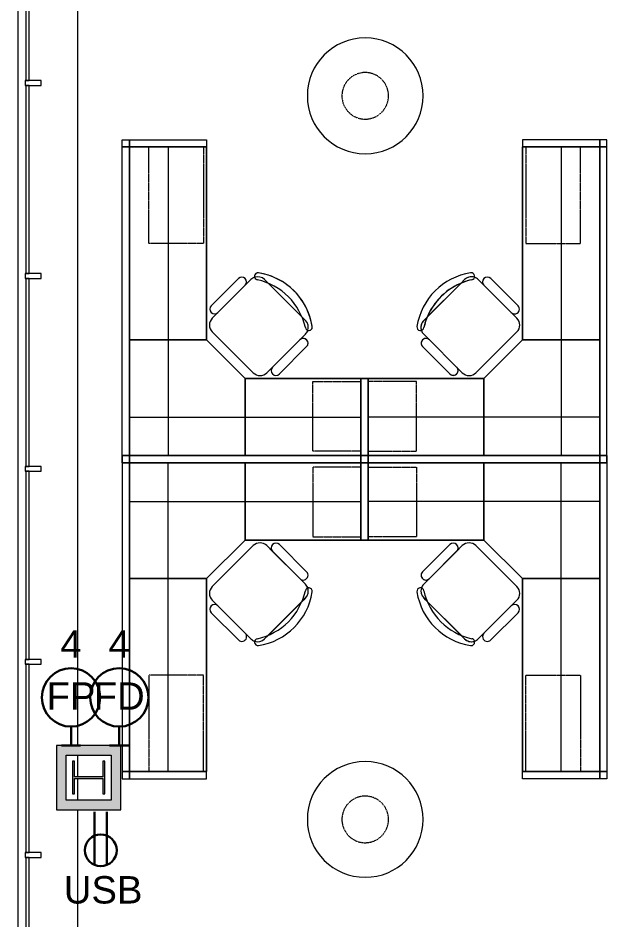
# Model space of a CAD drawing. Header units: inches. Extents: x -1180 to 2011, y -268 to 2143.
# Drawn here: x -1171.7 to -988.6, y 929.8 to 1210.3 of the extents above; entities that cross this region are included whole.
import ezdxf

# ---------------------------------------------------------------- set-up
doc = ezdxf.new("R2010")
doc.units = ezdxf.units.IN
doc.header["$MEASUREMENT"] = 0
for name, pattern in [('Hidden', [0.28125, 0.1875, -0.09375]), ('Hidden2', [0.140625, 0.09375, -0.046875]), ('Steelcase Hidden Line', [0.117188, 0.078125, -0.039062])]:
    doc.linetypes.add(name, pattern=pattern)
for name, color, linetype, lineweight in [('A-ANNO-NOTE', 131, 'Continuous', 13), ('A-GLAZ-CURT', 52, 'Continuous', 9), ('A-GLAZ-CWMG', 51, 'Continuous', 13), ('A-WALL', 113, 'Continuous', 13), ('A-WALL-PATT', 111, 'Continuous', 13), ('I-FURN', 30, 'Continuous', 9), ('I-FURN-PNLS', 30, 'Continuous', 9), ('I-WALL', 2, 'Continuous', 13), ('S-COLS', 52, 'Continuous', 13)]:
    doc.layers.add(name, color=color, linetype=linetype, lineweight=lineweight)
doc.styles.add('Swis721 Lt BT', font='swissl.ttf', dxfattribs={"height": 8.514638})

# ---------------------------------------------------------------- blocks, each defined once
blk = doc.blocks.new('HP-Bearing Pile-Column - HP10X57-5580024-6TH FLOOR POWER _ SIGNAL')
at = {"layer": 'S-COLS', "lineweight": 9}
blk.add_hatch(color=7, dxfattribs=at).paths.add_polyline_path([(-5.1, 5), (-5.1, 4.435), (-0.2825, 4.435), (-0.2825, -4.435), (-5.1, -4.435), (-5.1, -5), (5.1, -5), (5.1, -4.435), (0.2825, -4.435), (0.2825, 4.435), (5.1, 4.435), (5.1, 5), (-4.9623, 5)], flags=0)
at = {"layer": 'S-COLS', "color": 8, "lineweight": 20}
for p, q in [((5.1, 5), (-5.1, 5)), ((-5.1, 5), (-5.1, 4.435)), ((-5.1, 4.435), (-0.2825, 4.435)), ((-0.2825, 4.435), (-0.2825, -4.435)), ((0.2825, -4.435), (0.2825, 4.435)), ((0.2825, 4.435), (5.1, 4.435)), ((5.1, 4.435), (5.1, 5)), ((-0.2825, -4.435), (-5.1, -4.435)), ((-5.1, -4.435), (-5.1, -5)), ((-5.1, -5), (5.1, -5)), ((5.1, -4.435), (0.2825, -4.435)), ((5.1, -5), (5.1, -4.435))]:
    blk.add_line(p, q, dxfattribs=at)
blk = doc.blocks.new('System Panel - Glazed-5268104-6TH FLOOR POWER _ SIGNAL')
at = {"layer": 'A-GLAZ-CURT', "lineweight": 13}
for p, q in [((29.36, 1.75), (-29.36, 1.75)), ((-29.36, 1.75), (-29.36, 0.75)), ((-29.36, 0.75), (29.36, 0.75)), ((29.36, 0.75), (29.36, 1.75))]:
    blk.add_line(p, q, dxfattribs=at)
blk = doc.blocks.new('System Panel - Glazed-5268218-6TH FLOOR POWER _ SIGNAL')
at = {"layer": 'A-GLAZ-CURT', "lineweight": 13}
for p, q in [((29.31, 1.75), (-29.31, 1.75)), ((-29.31, 1.75), (-29.31, 0.75)), ((-29.31, 0.75), (29.31, 0.75)), ((29.31, 0.75), (29.31, 1.75))]:
    blk.add_line(p, q, dxfattribs=at)
blk = doc.blocks.new('System Panel - Glazed-4980337-6TH FLOOR POWER _ SIGNAL')
at = {"layer": 'A-GLAZ-CURT', "lineweight": 13}
for p, q in [((29.25, 1.75), (-29.25, 1.75)), ((-29.25, 1.75), (-29.25, 0.75)), ((-29.25, 0.75), (29.25, 0.75)), ((29.25, 0.75), (29.25, 1.75))]:
    blk.add_line(p, q, dxfattribs=at)
blk = doc.blocks.new('System Panel - Glazed-5268219-6TH FLOOR POWER _ SIGNAL')
at = {"layer": 'A-GLAZ-CURT', "lineweight": 13}
for p, q in [((29.26, 1.75), (-29.26, 1.75)), ((-29.26, 1.75), (-29.26, 0.75)), ((-29.26, 0.75), (29.26, 0.75)), ((29.26, 0.75), (29.26, 1.75))]:
    blk.add_line(p, q, dxfattribs=at)
blk = doc.blocks.new('Rectangular Mullion - 1_5_ x 2_5_ rectangular-4980335-6TH FLOOR POWER _ SIGNAL')
at = {"layer": 'A-GLAZ-CWMG', "lineweight": 20}
for p, q in [((-0.75, 3), (0.75, 3)), ((-0.75, -2), (-0.75, 3)), ((0.75, 3), (0.75, -2)), ((0.75, -2), (-0.75, -2))]:
    blk.add_line(p, q, dxfattribs=at)
blk = doc.blocks.new('F-Workstation - Generic Typical - F-Workstation - Generic Typical-V75-6TH FLOOR POWER _ SIGNAL')
at = {"layer": 'I-FURN'}
for p, q in [((33.89, 55.1), (25.4, 46.62)), ((33.89, 55.1), (25.4, 46.62)), ((25.4, 46.62), (33.89, 55.1)), ((37.78, 54.75), (25.76, 42.73)), ((37.78, 54.75), (36.01, 52.98)), ((36.01, 52.98), (37.78, 54.75)), ((43.2, 53.57), (42.02, 54.75)), ((42.02, 54.75), (43.2, 53.57)), ((53.65, 43.12), (43.12, 53.65)), ((53.57, 43.2), (43.2, 53.57)), ((43.2, 53.57), (53.57, 43.2)), ((27.53, 44.5), (36.01, 52.98)), ((36.01, 52.98), (27.53, 44.5)), ((36.01, 52.98), (27.53, 44.5)), ((27.53, 44.5), (36.01, 52.98)), ((27.53, 44.5), (25.76, 42.73)), ((25.76, 42.73), (27.53, 44.5)), ((54.75, 42.02), (53.57, 43.2)), ((53.57, 43.2), (54.75, 42.02)), ((25.76, 38.49), (38.49, 25.76)), ((25.76, 38.49), (38.49, 25.76)), ((38.49, 25.76), (25.76, 38.49)), ((42.73, 25.76), (54.75, 37.78)), ((52.98, 36.01), (54.75, 37.78)), ((54.75, 37.78), (52.98, 36.01)), ((52.98, 36.01), (44.5, 27.53)), ((44.5, 27.53), (52.98, 36.01)), ((44.5, 27.53), (52.98, 36.01)), ((52.98, 36.01), (44.5, 27.53)), ((46.62, 25.4), (55.1, 33.89)), ((46.62, 25.4), (55.1, 33.89)), ((55.1, 33.89), (46.62, 25.4)), ((42.73, 25.76), (44.5, 27.53)), ((44.5, 27.53), (42.73, 25.76))]:
    blk.add_line(p, q, dxfattribs=at)
for centre, radius, start, end in [((39.97, 55.77), 1.08, 81.1745, 261.1745), ((39.97, 55.77), 1.08, 81.1745, 261.1745), ((39.97, 55.77), 1.08, 81.1745, 171.1745), ((37.07, 37.07), 20, 8.8255, 81.1745), ((37.07, 37.07), 20, 8.8255, 81.1745), ((37.07, 37.07), 20, 17.8691, 81.1745), ((34.95, 54.04), 1.5, 315, 135), ((34.95, 54.04), 1.5, 315, 135), ((34.95, 54.04), 1.5, 315, 135), ((39.9, 52.63), 3, 108.7164, 135), ((39.9, 52.63), 3, 108.6047, 135), ((39.9, 52.63), 3, 108.6047, 135), ((39.97, 55.77), 1.08, 171.1745, 261.1745), ((39.9, 52.63), 3, 45, 108.6047), ((39.9, 52.63), 3, 45, 108.6047), ((35.53, 35.53), 19.64, 12.5758, 77.4242), ((35.53, 35.53), 19.64, 12.5758, 77.4242), ((35.53, 35.53), 19.64, 12.5758, 77.4242), ((26.46, 45.56), 1.5, 135, 315), ((26.46, 45.56), 1.5, 135, 315), ((26.46, 45.56), 1.5, 135, 315), ((27.88, 40.61), 3, 135, 225), ((27.88, 40.61), 3, 135, 225), ((27.88, 40.61), 3, 135, 225), ((37.07, 37.07), 20, 8.8255, 17.8691), ((55.77, 39.97), 1.08, 188.8255, 8.8255), ((55.77, 39.97), 1.08, 188.8255, 8.8255), ((55.77, 39.97), 1.08, 188.8255, 233.8255), ((52.63, 39.9), 3, 341.3953, 45), ((52.63, 39.9), 3, 341.3953, 45), ((55.77, 39.97), 1.08, 233.8255, 353.8255), ((55.77, 39.97), 1.08, 353.8255, 8.8255), ((52.63, 39.9), 3, 315, 341.2836), ((52.63, 39.9), 3, 315, 341.3953), ((52.63, 39.9), 3, 315, 341.3953), ((54.04, 34.95), 1.5, 315, 135), ((54.04, 34.95), 1.5, 315, 135), ((54.04, 34.95), 1.5, 345, 135), ((54.04, 34.95), 1.5, 315, 345), ((40.61, 27.88), 3, 225, 315), ((40.61, 27.88), 3, 225, 315), ((40.61, 27.88), 3, 225, 315), ((45.56, 26.46), 1.5, 135, 315), ((45.56, 26.46), 1.5, 135, 315), ((45.56, 26.46), 1.5, 135, 315)]:
    blk.add_arc(centre, radius, start, end, dxfattribs=at)
at = {"layer": 'I-FURN-PNLS'}
for p, q in [((-2.25, 96), (-2.25, 98.25)), ((-2.25, 98.25), (0, 98.25)), ((0, 98.25), (0, 96)), ((0, 96), (0, 98.25)), ((0, 98.25), (24, 98.25)), ((24, 98.25), (24, 96)), ((0, 96), (-2.25, 96)), ((-2.25, 96), (0, 96)), ((-2.25, 0), (-2.25, 96)), ((0, 36), (0, 96)), ((0, 96), (24, 96)), ((0, 96), (0, 0)), ((24, 96), (0, 96)), ((24, 96), (0, 96)), ((0, 96), (0, 36)), ((0, 36), (0, 96)), ((0, 96), (24, 96)), ((24, 96), (24, 36)), ((24, 96), (24, 66)), ((24, 36), (24, 96)), ((24, 96), (24, 36)), ((24, 36), (0, 36)), ((0, 0), (0, 36)), ((0, 36), (24, 36)), ((24, 36), (0, 36)), ((0, 36), (0, 0)), ((0, 0), (0, 36)), ((0, 36), (24, 36)), ((0, 36), (24, 36)), ((24, 36), (0, 36)), ((24, 36), (36, 24)), ((36, 24), (24, 36)), ((24, 36), (36, 24)), ((36, 0), (36, 24)), ((36, 24), (72, 24)), ((36, 24), (36, 0)), ((36, 0), (36, 24)), ((36, 24), (36, 0)), ((72, 24), (36, 24)), ((36, 24), (36, 0)), ((36, 0), (36, 24)), ((36, 24), (72, 24)), ((57, 24), (72, 24)), ((72, 24), (72, 0)), ((72, 24), (74.25, 24)), ((72, 0), (72, 24)), ((72, 0), (72, 24)), ((72, 24), (72, 0)), ((74.25, 24), (74.25, 0)), ((-2.25, -2.25), (-2.25, 0)), ((-2.25, 0), (0, 0)), ((0, 0), (-2.25, 0)), ((0, -2.25), (-2.25, -2.25)), ((0, 0), (0, -2.25)), ((0, -2.25), (0, 0)), ((0, 0), (72, 0)), ((36, 0), (0, 0)), ((0, 0), (36, 0)), ((36, 0), (0, 0)), ((72, -2.25), (0, -2.25)), ((72, 0), (36, 0)), ((36, 0), (72, 0)), ((72, 0), (36, 0)), ((72, -2.25), (72, 0)), ((72, 0), (74.25, 0)), ((72, 0), (72, -2.25)), ((74.25, 0), (72, 0)), ((74.25, -2.25), (72, -2.25)), ((74.25, 0), (74.25, -2.25))]:
    blk.add_line(p, q, dxfattribs=at)
at = {"layer": 'I-FURN-PNLS', "linetype": 'Hidden2'}
for p, q in [((6, 96), (23, 96)), ((6, 66), (6, 96)), ((23, 96), (23, 66)), ((23, 66), (6, 66)), ((57, 1.37), (57, 23)), ((57, 23), (72, 23)), ((72, 23), (72, 1.37)), ((72, 1.37), (57, 1.37))]:
    blk.add_line(p, q, dxfattribs=at)
at = {"layer": 'I-FURN-PNLS', "linetype": 'Hidden'}
for p, q in [((12, 96), (12, 0)), ((0, 12), (72, 12))]:
    blk.add_line(p, q, dxfattribs=at)
blk = doc.blocks.new('F-Workstation - Generic Typical - F-Workstation - Generic Typical-V76-6TH FLOOR POWER _ SIGNAL')
at = {"layer": 'I-FURN'}
for p, q in [((25.76, -38.49), (38.49, -25.76)), ((38.49, -25.76), (25.76, -38.49)), ((25.76, -38.49), (38.49, -25.76)), ((42.73, -25.76), (54.75, -37.78)), ((44.5, -27.53), (42.73, -25.76)), ((42.73, -25.76), (44.5, -27.53)), ((44.5, -27.53), (52.98, -36.01)), ((52.98, -36.01), (44.5, -27.53)), ((52.98, -36.01), (44.5, -27.53)), ((44.5, -27.53), (52.98, -36.01)), ((46.62, -25.4), (55.1, -33.89)), ((55.1, -33.89), (46.62, -25.4)), ((46.62, -25.4), (55.1, -33.89)), ((54.75, -37.78), (52.98, -36.01)), ((52.98, -36.01), (54.75, -37.78)), ((53.57, -43.2), (54.75, -42.02)), ((54.75, -42.02), (53.57, -43.2)), ((37.78, -54.75), (25.76, -42.73)), ((25.76, -42.73), (27.53, -44.5)), ((27.53, -44.5), (25.76, -42.73)), ((36.01, -52.98), (27.53, -44.5)), ((27.53, -44.5), (36.01, -52.98)), ((27.53, -44.5), (36.01, -52.98)), ((36.01, -52.98), (27.53, -44.5)), ((53.65, -43.12), (43.12, -53.65)), ((43.2, -53.57), (53.57, -43.2)), ((53.57, -43.2), (43.2, -53.57)), ((33.89, -55.1), (25.4, -46.62)), ((25.4, -46.62), (33.89, -55.1)), ((33.89, -55.1), (25.4, -46.62)), ((36.01, -52.98), (37.78, -54.75)), ((37.78, -54.75), (36.01, -52.98)), ((42.02, -54.75), (43.2, -53.57)), ((43.2, -53.57), (42.02, -54.75))]:
    blk.add_line(p, q, dxfattribs=at)
for centre, radius, start, end in [((40.61, -27.88), 3, 45, 135), ((40.61, -27.88), 3, 45, 135), ((40.61, -27.88), 3, 90, 135), ((40.61, -27.88), 3, 45, 90), ((45.56, -26.46), 1.5, 45, 225), ((45.56, -26.46), 1.5, 45, 225), ((45.56, -26.46), 1.5, 120, 210), ((45.56, -26.46), 1.5, 45, 120), ((45.56, -26.46), 1.5, 210, 225), ((54.04, -34.95), 1.5, 225, 45), ((54.04, -34.95), 1.5, 225, 45), ((54.04, -34.95), 1.5, 225, 29.6178), ((54.04, -34.95), 1.5, 30, 45), ((54.04, -34.95), 1.5, 29.6178, 30), ((27.88, -40.61), 3, 135, 225), ((27.88, -40.61), 3, 135, 225), ((27.88, -40.61), 3, 135, 225), ((55.77, -39.97), 1.08, 351.1745, 171.1745), ((55.77, -39.97), 1.08, 351.1745, 171.1745), ((55.77, -39.97), 1.08, 351.1745, 171.1745), ((52.63, -39.9), 3, 18.7164, 45), ((52.63, -39.9), 3, 18.6047, 45), ((52.63, -39.9), 3, 18.6047, 45), ((52.63, -39.9), 3, 315, 18.6047), ((52.63, -39.9), 3, 330, 18.6047), ((35.53, -35.53), 19.64, 282.5758, 347.4242), ((35.53, -35.53), 19.64, 282.5758, 347.4242), ((37.07, -37.07), 20, 278.8255, 351.1745), ((37.07, -37.07), 20, 278.8255, 351.1745), ((37.07, -37.07), 20, 278.8255, 351.1745), ((35.53, -35.53), 19.64, 298.7879, 347.4242), ((52.63, -39.9), 3, 315, 330), ((26.46, -45.56), 1.5, 45, 225), ((26.46, -45.56), 1.5, 45, 225), ((26.46, -45.56), 1.5, 45, 225), ((34.95, -54.04), 1.5, 225, 45), ((34.95, -54.04), 1.5, 225, 45), ((34.95, -54.04), 1.5, 225, 45), ((35.53, -35.53), 19.64, 282.5758, 298.7879), ((39.9, -52.63), 3, 225, 251.2836), ((39.9, -52.63), 3, 225, 251.3953), ((39.9, -52.63), 3, 225, 251.3953), ((39.97, -55.77), 1.08, 98.8255, 278.8255), ((39.97, -55.77), 1.08, 98.8255, 278.8255), ((39.97, -55.77), 1.08, 98.8255, 278.8255), ((39.9, -52.63), 3, 251.3953, 285), ((39.9, -52.63), 3, 251.3953, 254.8551), ((39.9, -52.63), 3, 255, 315), ((39.9, -52.63), 3, 254.8551, 255), ((39.9, -52.63), 3, 285, 300), ((39.9, -52.63), 3, 300, 315)]:
    blk.add_arc(centre, radius, start, end, dxfattribs=at)
at = {"layer": 'I-FURN-PNLS'}
for p, q in [((-2.25, 2.25), (-2.25, 0)), ((0, 2.25), (-2.25, 2.25)), ((-2.25, 0), (0, 0)), ((0, 0), (-2.25, 0)), ((-2.25, 0), (-2.25, -96)), ((0, 0), (0, 2.25)), ((72, 2.25), (0, 2.25)), ((0, 2.25), (0, 0)), ((0, 0), (72, 0)), ((0, -96), (0, 0)), ((0, 0), (0, -36)), ((36, 0), (0, 0)), ((0, 0), (0, -36)), ((36, 0), (0, 0)), ((0, 0), (36, 0)), ((0, -36), (0, 0)), ((72, 0), (36, 0)), ((36, 0), (36, -24)), ((36, -24), (36, 0)), ((36, -24), (36, 0)), ((36, 0), (36, -24)), ((72, 0), (36, 0)), ((36, 0), (36, -24)), ((36, -24), (36, 0)), ((36, 0), (72, 0)), ((72, 2.25), (72, 0)), ((74.25, 2.25), (72, 2.25)), ((72, 0), (72, 2.25)), ((72, -24), (72, 0)), ((72, 0), (74.25, 0)), ((74.25, 0), (72, 0)), ((72, 0), (72, -24)), ((72, -24), (72, 0)), ((72, 0), (72, -24)), ((74.25, 0), (74.25, 2.25)), ((74.25, -24), (74.25, 0)), ((24, -36), (36, -24)), ((24, -36), (36, -24)), ((36, -24), (24, -36)), ((36, -24), (72, -24)), ((36, -24), (72, -24)), ((72, -24), (36, -24)), ((57, -24), (72, -24)), ((72, -24), (74.25, -24)), ((24, -36), (0, -36)), ((0, -36), (0, -96)), ((0, -36), (24, -36)), ((0, -36), (24, -36)), ((24, -36), (0, -36)), ((24, -36), (0, -36)), ((0, -36), (0, -96)), ((0, -96), (0, -36)), ((0, -36), (24, -36)), ((24, -96), (24, -36)), ((24, -96), (24, -36)), ((24, -36), (24, -96)), ((24, -96), (24, -66)), ((-2.25, -96), (-2.25, -98.25)), ((0, -96), (-2.25, -96)), ((-2.25, -96), (0, -96)), ((0, -96), (24, -96)), ((0, -98.25), (0, -96)), ((24, -96), (0, -96)), ((0, -96), (0, -98.25)), ((0, -96), (24, -96)), ((24, -96), (0, -96)), ((24, -98.25), (24, -96)), ((-2.25, -98.25), (0, -98.25)), ((0, -98.25), (24, -98.25))]:
    blk.add_line(p, q, dxfattribs=at)
at = {"layer": 'I-FURN-PNLS', "linetype": 'Hidden'}
for p, q in [((12, -96), (12, 0)), ((0, -12), (72, -12))]:
    blk.add_line(p, q, dxfattribs=at)
at = {"layer": 'I-FURN-PNLS', "linetype": 'Hidden2'}
for p, q in [((57, -1.37), (57, -23)), ((72, -1.37), (57, -1.37)), ((72, -23), (72, -1.37)), ((57, -23), (72, -23)), ((23, -66), (6, -66)), ((6, -66), (6, -96)), ((23, -96), (23, -66)), ((6, -96), (23, -96))]:
    blk.add_line(p, q, dxfattribs=at)
blk = doc.blocks.new('Steelcase Coalesse - Host - Table - Round - 36_-5503981-6TH FLOOR POWER _ SIGNAL')
at = {"layer": 'I-FURN'}
for start, end in [(360, 180), (180, 0)]:
    blk.add_arc((-26.14, -21.68), 18, start, end, dxfattribs=at)
at = {"layer": 'I-FURN', "linetype": 'Steelcase Hidden Line'}
for start, end in [(0, 180), (180, 360)]:
    blk.add_arc((-26.14, -21.68), 7.25, start, end, dxfattribs=at)
blk = doc.blocks.new('F-Workstation - Generic Typical - F-Workstation - Generic Typical-V116-6TH FLOOR POWER _ SIGNAL')
at = {"layer": 'I-FURN'}
for p, q in [((25.76, -38.49), (38.49, -25.76)), ((38.49, -25.76), (25.76, -38.49)), ((25.76, -38.49), (38.49, -25.76)), ((42.73, -25.76), (54.75, -37.78)), ((44.5, -27.53), (42.73, -25.76)), ((42.73, -25.76), (44.5, -27.53)), ((44.5, -27.53), (52.98, -36.01)), ((52.98, -36.01), (44.5, -27.53)), ((52.98, -36.01), (44.5, -27.53)), ((44.5, -27.53), (52.98, -36.01)), ((46.62, -25.4), (55.1, -33.89)), ((55.1, -33.89), (46.62, -25.4)), ((46.62, -25.4), (55.1, -33.89)), ((54.75, -37.78), (52.98, -36.01)), ((52.98, -36.01), (54.75, -37.78)), ((54.2, -42.57), (54.75, -42.02)), ((54.75, -42.02), (54.2, -42.57)), ((37.78, -54.75), (25.76, -42.73)), ((25.76, -42.73), (27.53, -44.5)), ((27.53, -44.5), (25.76, -42.73)), ((36.01, -52.98), (27.53, -44.5)), ((27.53, -44.5), (36.01, -52.98)), ((27.53, -44.5), (36.01, -52.98)), ((36.01, -52.98), (27.53, -44.5)), ((53.65, -43.12), (43.12, -53.65)), ((43.2, -53.57), (53.57, -43.2)), ((53.57, -43.2), (43.2, -53.57)), ((53.57, -43.2), (54.2, -42.57)), ((54.2, -42.57), (53.57, -43.2)), ((33.89, -55.1), (25.4, -46.62)), ((25.4, -46.62), (33.89, -55.1)), ((33.89, -55.1), (25.4, -46.62)), ((36.01, -52.98), (37.78, -54.75)), ((37.78, -54.75), (36.01, -52.98)), ((42.02, -54.75), (43.2, -53.57)), ((43.2, -53.57), (42.02, -54.75))]:
    blk.add_line(p, q, dxfattribs=at)
for centre, radius, start, end in [((40.61, -27.88), 3, 45, 135), ((40.61, -27.88), 3, 45, 135), ((40.61, -27.88), 3, 45, 135), ((45.56, -26.46), 1.5, 45, 225), ((45.56, -26.46), 1.5, 45, 225), ((45.56, -26.46), 1.5, 45, 225), ((54.04, -34.95), 1.5, 225, 45), ((54.04, -34.95), 1.5, 225, 45), ((54.04, -34.95), 1.5, 225, 45), ((27.88, -40.61), 3, 135, 225), ((27.88, -40.61), 3, 135, 225), ((27.88, -40.61), 3, 135, 225), ((55.77, -39.97), 1.08, 351.1745, 171.1745), ((55.77, -39.97), 1.08, 351.1745, 171.1745), ((55.77, -39.97), 1.08, 351.1745, 171.1745), ((52.63, -39.9), 3, 18.7164, 45), ((52.63, -39.9), 3, 18.6047, 45), ((52.63, -39.9), 3, 18.6047, 45), ((52.63, -39.9), 3, 315, 18.6047), ((52.63, -39.9), 3, 15, 18.6047), ((52.63, -39.9), 3, 0, 15), ((35.53, -35.53), 19.64, 282.5758, 347.4242), ((35.53, -35.53), 19.64, 282.5758, 347.4242), ((35.53, -35.53), 19.64, 282.5758, 347.4242), ((37.07, -37.07), 20, 278.8255, 351.1745), ((37.07, -37.07), 20, 278.8255, 351.1745), ((37.07, -37.07), 20, 278.8255, 351.1745), ((52.63, -39.9), 3, 315, 345), ((52.63, -39.9), 3, 345, 0), ((26.46, -45.56), 1.5, 45, 225), ((26.46, -45.56), 1.5, 45, 225), ((26.46, -45.56), 1.5, 45, 225), ((34.95, -54.04), 1.5, 225, 45), ((34.95, -54.04), 1.5, 225, 45), ((34.95, -54.04), 1.5, 225, 45), ((39.9, -52.63), 3, 225, 251.2836), ((39.9, -52.63), 3, 225, 251.3953), ((39.9, -52.63), 3, 225, 251.3953), ((39.97, -55.77), 1.08, 98.8255, 278.8255), ((39.97, -55.77), 1.08, 98.8255, 278.8255), ((39.97, -55.77), 1.08, 98.8255, 278.8255), ((39.9, -52.63), 3, 251.3953, 315), ((39.9, -52.63), 3, 251.3953, 315)]:
    blk.add_arc(centre, radius, start, end, dxfattribs=at)
at = {"layer": 'I-FURN-PNLS'}
for p, q in [((-2.25, 2.25), (-2.25, 0)), ((0, 2.25), (-2.25, 2.25)), ((-2.25, 0), (0, 0)), ((0, 0), (-2.25, 0)), ((-2.25, 0), (-2.25, -96)), ((0, 0), (0, 2.25)), ((72, 2.25), (0, 2.25)), ((0, 2.25), (0, 0)), ((0, 0), (72, 0)), ((0, -96), (0, 0)), ((0, 0), (0, -36)), ((36, 0), (0, 0)), ((0, 0), (0, -36)), ((36, 0), (0, 0)), ((0, 0), (36, 0)), ((0, -36), (0, 0)), ((72, 0), (36, 0)), ((36, 0), (36, -24)), ((36, -24), (36, 0)), ((36, -24), (36, 0)), ((36, 0), (36, -24)), ((72, 0), (36, 0)), ((36, 0), (36, -24)), ((36, -24), (36, 0)), ((36, 0), (72, 0)), ((72, 2.25), (72, 0)), ((74.25, 2.25), (72, 2.25)), ((72, 0), (72, 2.25)), ((72, -24), (72, 0)), ((72, 0), (74.25, 0)), ((74.25, 0), (72, 0)), ((72, 0), (72, -24)), ((72, -24), (72, 0)), ((72, 0), (72, -24)), ((74.25, 0), (74.25, 2.25)), ((74.25, -24), (74.25, 0)), ((24, -36), (36, -24)), ((24, -36), (36, -24)), ((36, -24), (24, -36)), ((36, -24), (72, -24)), ((36, -24), (72, -24)), ((72, -24), (36, -24)), ((57, -24), (72, -24)), ((72, -24), (74.25, -24)), ((24, -36), (0, -36)), ((0, -36), (0, -96)), ((0, -36), (24, -36)), ((0, -36), (24, -36)), ((24, -36), (0, -36)), ((24, -36), (0, -36)), ((0, -36), (0, -96)), ((0, -96), (0, -36)), ((0, -36), (24, -36)), ((24, -96), (24, -36)), ((24, -96), (24, -36)), ((24, -36), (24, -96)), ((24, -96), (24, -66)), ((-2.25, -96), (-2.25, -98.25)), ((0, -96), (-2.25, -96)), ((-2.25, -96), (0, -96)), ((0, -96), (24, -96)), ((0, -98.25), (0, -96)), ((24, -96), (0, -96)), ((0, -96), (0, -98.25)), ((0, -96), (24, -96)), ((24, -96), (0, -96)), ((24, -98.25), (24, -96)), ((-2.25, -98.25), (0, -98.25)), ((0, -98.25), (24, -98.25))]:
    blk.add_line(p, q, dxfattribs=at)
at = {"layer": 'I-FURN-PNLS', "linetype": 'Hidden'}
for p, q in [((12, -96), (12, 0)), ((0, -12), (72, -12))]:
    blk.add_line(p, q, dxfattribs=at)
at = {"layer": 'I-FURN-PNLS', "linetype": 'Hidden2'}
for p, q in [((57, -1.37), (57, -23)), ((72, -1.37), (57, -1.37)), ((72, -23), (72, -1.37)), ((57, -23), (72, -23)), ((23, -66), (6, -66)), ((6, -66), (6, -96)), ((23, -96), (23, -66)), ((6, -96), (23, -96))]:
    blk.add_line(p, q, dxfattribs=at)
blk = doc.blocks.new('F-Workstation - Generic Typical - F-Workstation - Generic Typical-V117-6TH FLOOR POWER _ SIGNAL')
at = {"layer": 'I-FURN'}
for p, q in [((33.89, 55.1), (25.4, 46.62)), ((33.89, 55.1), (25.4, 46.62)), ((25.4, 46.62), (33.89, 55.1)), ((37.78, 54.75), (25.76, 42.73)), ((37.78, 54.75), (36.01, 52.98)), ((36.01, 52.98), (37.78, 54.75)), ((43.2, 53.57), (42.02, 54.75)), ((42.02, 54.75), (43.2, 53.57)), ((53.65, 43.12), (43.12, 53.65)), ((53.57, 43.2), (43.2, 53.57)), ((43.2, 53.57), (53.57, 43.2)), ((27.53, 44.5), (36.01, 52.98)), ((36.01, 52.98), (27.53, 44.5)), ((36.01, 52.98), (27.53, 44.5)), ((27.53, 44.5), (36.01, 52.98)), ((27.53, 44.5), (25.76, 42.73)), ((25.76, 42.73), (27.53, 44.5)), ((54.2, 42.57), (53.57, 43.2)), ((53.57, 43.2), (54.2, 42.57)), ((54.75, 42.02), (54.2, 42.57)), ((54.2, 42.57), (54.75, 42.02)), ((25.76, 38.49), (38.49, 25.76)), ((25.76, 38.49), (38.49, 25.76)), ((38.49, 25.76), (25.76, 38.49)), ((42.73, 25.76), (54.75, 37.78)), ((52.98, 36.01), (54.75, 37.78)), ((54.75, 37.78), (52.98, 36.01)), ((52.98, 36.01), (44.5, 27.53)), ((44.5, 27.53), (52.98, 36.01)), ((44.5, 27.53), (52.98, 36.01)), ((52.98, 36.01), (44.5, 27.53)), ((46.62, 25.4), (55.1, 33.89)), ((46.62, 25.4), (55.1, 33.89)), ((55.1, 33.89), (46.62, 25.4)), ((42.73, 25.76), (44.5, 27.53)), ((44.5, 27.53), (42.73, 25.76))]:
    blk.add_line(p, q, dxfattribs=at)
for centre, radius, start, end in [((39.97, 55.77), 1.08, 81.1745, 261.1745), ((39.97, 55.77), 1.08, 81.1745, 261.1745), ((39.97, 55.77), 1.08, 81.1745, 261.1745), ((37.07, 37.07), 20, 8.8255, 81.1745), ((37.07, 37.07), 20, 8.8255, 81.1745), ((37.07, 37.07), 20, 8.8255, 81.1745), ((34.95, 54.04), 1.5, 315, 135), ((34.95, 54.04), 1.5, 315, 135), ((34.95, 54.04), 1.5, 315, 135), ((39.9, 52.63), 3, 108.7164, 135), ((39.9, 52.63), 3, 108.6047, 135), ((39.9, 52.63), 3, 108.6047, 135), ((39.9, 52.63), 3, 45, 108.6047), ((39.9, 52.63), 3, 105.1449, 108.6047), ((39.9, 52.63), 3, 90, 105), ((39.9, 52.63), 3, 105, 105.1449), ((35.53, 35.53), 19.64, 12.5758, 77.4242), ((35.53, 35.53), 19.64, 12.5758, 77.4242), ((35.53, 35.53), 19.64, 12.5758, 77.4242), ((39.9, 52.63), 3, 75, 90), ((39.9, 52.63), 3, 45, 75), ((26.46, 45.56), 1.5, 135, 315), ((26.46, 45.56), 1.5, 135, 315), ((26.46, 45.56), 1.5, 135, 315), ((27.88, 40.61), 3, 135, 225), ((27.88, 40.61), 3, 135, 225), ((27.88, 40.61), 3, 135, 225), ((55.77, 39.97), 1.08, 188.8255, 8.8255), ((55.77, 39.97), 1.08, 188.8255, 8.8255), ((55.77, 39.97), 1.08, 188.8255, 8.8255), ((52.63, 39.9), 3, 341.3953, 45), ((52.63, 39.9), 3, 341.3953, 45), ((52.63, 39.9), 3, 315, 341.2836), ((52.63, 39.9), 3, 315, 341.3953), ((52.63, 39.9), 3, 315, 341.3953), ((54.04, 34.95), 1.5, 315, 135), ((54.04, 34.95), 1.5, 315, 135), ((54.04, 34.95), 1.5, 330.3822, 135), ((54.04, 34.95), 1.5, 315, 330), ((54.04, 34.95), 1.5, 330, 330.3822), ((40.61, 27.88), 3, 225, 315), ((40.61, 27.88), 3, 225, 315), ((40.61, 27.88), 3, 225, 315), ((45.56, 26.46), 1.5, 135, 315), ((45.56, 26.46), 1.5, 135, 315), ((45.56, 26.46), 1.5, 135, 315)]:
    blk.add_arc(centre, radius, start, end, dxfattribs=at)
at = {"layer": 'I-FURN-PNLS'}
for p, q in [((-2.25, 96), (-2.25, 98.25)), ((-2.25, 98.25), (0, 98.25)), ((0, 98.25), (0, 96)), ((0, 96), (0, 98.25)), ((0, 98.25), (24, 98.25)), ((24, 98.25), (24, 96)), ((0, 96), (-2.25, 96)), ((-2.25, 96), (0, 96)), ((-2.25, 0), (-2.25, 96)), ((0, 36), (0, 96)), ((0, 96), (24, 96)), ((0, 96), (0, 0)), ((24, 96), (0, 96)), ((24, 96), (0, 96)), ((0, 96), (0, 36)), ((0, 36), (0, 96)), ((0, 96), (24, 96)), ((24, 96), (24, 36)), ((24, 96), (24, 66)), ((24, 36), (24, 96)), ((24, 96), (24, 36)), ((24, 36), (0, 36)), ((0, 0), (0, 36)), ((0, 36), (24, 36)), ((24, 36), (0, 36)), ((0, 36), (0, 0)), ((0, 0), (0, 36)), ((0, 36), (24, 36)), ((0, 36), (24, 36)), ((24, 36), (0, 36)), ((24, 36), (36, 24)), ((36, 24), (24, 36)), ((24, 36), (36, 24)), ((36, 0), (36, 24)), ((36, 24), (72, 24)), ((36, 24), (36, 0)), ((36, 0), (36, 24)), ((36, 24), (36, 0)), ((72, 24), (36, 24)), ((36, 24), (36, 0)), ((36, 0), (36, 24)), ((36, 24), (72, 24)), ((57, 24), (72, 24)), ((72, 24), (72, 0)), ((72, 24), (74.25, 24)), ((72, 0), (72, 24)), ((72, 0), (72, 24)), ((72, 24), (72, 0)), ((74.25, 24), (74.25, 0)), ((-2.25, -2.25), (-2.25, 0)), ((-2.25, 0), (0, 0)), ((0, 0), (-2.25, 0)), ((0, -2.25), (-2.25, -2.25)), ((0, 0), (0, -2.25)), ((0, -2.25), (0, 0)), ((0, 0), (72, 0)), ((36, 0), (0, 0)), ((0, 0), (36, 0)), ((36, 0), (0, 0)), ((72, -2.25), (0, -2.25)), ((72, 0), (36, 0)), ((36, 0), (72, 0)), ((72, 0), (36, 0)), ((72, -2.25), (72, 0)), ((72, 0), (74.25, 0)), ((72, 0), (72, -2.25)), ((74.25, 0), (72, 0)), ((74.25, -2.25), (72, -2.25)), ((74.25, 0), (74.25, -2.25))]:
    blk.add_line(p, q, dxfattribs=at)
at = {"layer": 'I-FURN-PNLS', "linetype": 'Hidden2'}
for p, q in [((6, 96), (23, 96)), ((6, 66), (6, 96)), ((23, 96), (23, 66)), ((23, 66), (6, 66)), ((57, 1.37), (57, 23)), ((57, 23), (72, 23)), ((72, 23), (72, 1.37)), ((72, 1.37), (57, 1.37))]:
    blk.add_line(p, q, dxfattribs=at)
at = {"layer": 'I-FURN-PNLS', "linetype": 'Hidden'}
for p, q in [((12, 96), (12, 0)), ((0, 12), (72, 12))]:
    blk.add_line(p, q, dxfattribs=at)

msp = doc.modelspace()

# ---------------------------------------------------------------- hatches: boundary and pattern name
at = {"layer": 'A-WALL-PATT', "lineweight": 9}
for points in [[(-1159.74, 964.1), (-1156.74, 964.1), (-1156.74, 984.1), (-1159.74, 984.1)], [(-1142.74, 981.1), (-1139.74, 981.1), (-1139.74, 984.1), (-1156.74, 984.1), (-1156.74, 981.1), (-1153.21, 981.1)], [(-1139.74, 964.1), (-1139.74, 981.1), (-1142.74, 981.1), (-1142.74, 964.1)], [(-1153.21, 964.1), (-1142.74, 964.1), (-1142.74, 967.1), (-1156.74, 967.1), (-1156.74, 964.1)]]:
    msp.add_hatch(color=7, dxfattribs=at).paths.add_polyline_path(points, flags=0)

# ---------------------------------------------------------------- linework, layer by layer
at = {"layer": 'A-ANNO-NOTE', "lineweight": 30}
for p, q in [((-1155.24, 984.1), (-1155.24, 989.96)), ((-1140.24, 984.1), (-1140.24, 989.96)), ((-1152.24, 984.1), (-1158.24, 984.1)), ((-1137.24, 984.1), (-1143.24, 984.1)), ((-1147.9, 963.44), (-1147.9, 946.92)), ((-1144.07, 963.44), (-1144.07, 946.92))]:
    msp.add_line(p, q, dxfattribs=at)
for centre, radius in [((-1155.24, 999.03), 9.07), ((-1140.24, 999.03), 9.07), ((-1145.98, 951.48), 4.95)]:
    msp.add_circle(centre, radius, dxfattribs=at)
at = {"layer": 'A-WALL', "lineweight": 9}
for p, q in [((-1171.71, 889.04), (-1171.71, 1971.52)), ((-1153.21, 1240.15), (-1153.21, 984.1)), ((-1153.21, 981.1), (-1153.21, 974.38)), ((-1153.21, 973.81), (-1153.21, 967.1)), ((-1153.21, 964.1), (-1153.21, 889.04))]:
    msp.add_line(p, q, dxfattribs=at)
at = {"layer": 'I-WALL', "color": 8, "lineweight": 20}
for p, q in [((-1159.74, 984.1), (-1159.74, 964.1)), ((-1139.74, 984.1), (-1159.74, 984.1)), ((-1139.74, 964.1), (-1139.74, 984.1)), ((-1156.74, 967.1), (-1156.74, 981.1)), ((-1156.74, 981.1), (-1142.74, 981.1)), ((-1142.74, 981.1), (-1142.74, 967.1)), ((-1142.74, 967.1), (-1156.74, 967.1)), ((-1159.74, 964.1), (-1139.74, 964.1))]:
    msp.add_line(p, q, dxfattribs=at)

# ---------------------------------------------------------------- block references
at = {"layer": 'A-GLAZ-CURT', "rotation": 89.99999999999991}
for name, p in [('System Panel - Glazed-5268219-6TH FLOOR POWER _ SIGNAL', (-1167.52, 1220.14)), ('System Panel - Glazed-4980337-6TH FLOOR POWER _ SIGNAL', (-1167.52, 1160.13)), ('System Panel - Glazed-4980337-6TH FLOOR POWER _ SIGNAL', (-1167.52, 1100.13)), ('System Panel - Glazed-4980337-6TH FLOOR POWER _ SIGNAL', (-1167.52, 1040.13)), ('System Panel - Glazed-5268218-6TH FLOOR POWER _ SIGNAL', (-1167.52, 980.07)), ('System Panel - Glazed-5268104-6TH FLOOR POWER _ SIGNAL', (-1167.52, 919.9))]:
    msp.add_blockref(name, p, dxfattribs=at)
at = {"layer": 'A-GLAZ-CWMG', "lineweight": 9, "extrusion": (0, 0, -1), "rotation": 90.00000000000007}
for p in [(1167.52, 1190.13), (1167.52, 1130.13), (1167.52, 1070.13), (1167.52, 1010.13), (1167.52, 950.01)]:
    msp.add_blockref('Rectangular Mullion - 1_5_ x 2_5_ rectangular-4980335-6TH FLOOR POWER _ SIGNAL', p, dxfattribs=at)
at = {"layer": 'I-FURN'}
for p in [(-1037.61, 1207.83), (-1037.61, 982.77)]:
    msp.add_blockref('Steelcase Coalesse - Host - Table - Round - 36_-5503981-6TH FLOOR POWER _ SIGNAL', p, dxfattribs=at)
at = {"layer": 'I-FURN-PNLS'}
for name, p in [('F-Workstation - Generic Typical - F-Workstation - Generic Typical-V75-6TH FLOOR POWER _ SIGNAL', (-1137.07, 1074.25)), ('F-Workstation - Generic Typical - F-Workstation - Generic Typical-V116-6TH FLOOR POWER _ SIGNAL', (-1137.07, 1072))]:
    msp.add_blockref(name, p, dxfattribs=at)
at = {"layer": 'I-FURN-PNLS', "rotation": 180}
for name, p in [('F-Workstation - Generic Typical - F-Workstation - Generic Typical-V76-6TH FLOOR POWER _ SIGNAL', (-990.82, 1074.25)), ('F-Workstation - Generic Typical - F-Workstation - Generic Typical-V117-6TH FLOOR POWER _ SIGNAL', (-990.82, 1072))]:
    msp.add_blockref(name, p, dxfattribs=at)
at = {"layer": 'S-COLS', "lineweight": 9, "rotation": 89.99999999999991}
msp.add_blockref('HP-Bearing Pile-Column - HP10X57-5580024-6TH FLOOR POWER _ SIGNAL', (-1149.74, 974.1), dxfattribs=at)

# ---------------------------------------------------------------- texts
at = {"layer": 'A-ANNO-NOTE', "lineweight": 9, "attachment_point": 2, "line_spacing_factor": 1.00667, "style": 'Swis721 Lt BT'}
for s, insert, char_height, width in [('4', (-1155.25, 1019.87), 8.51, 7.56), ('4', (-1140.25, 1019.87), 8.51, 7.56), ('FP', (-1155.25, 1003.72), 8.515, 16.74), ('FD', (-1140.25, 1003.72), 8.515, 18.036), ('USB', (-1145.25, 943.45), 8.515, 27.648)]:
    msp.add_mtext(s, dxfattribs=dict(at, insert=insert, char_height=char_height, width=width))

doc.saveas('drawing.dxf')
